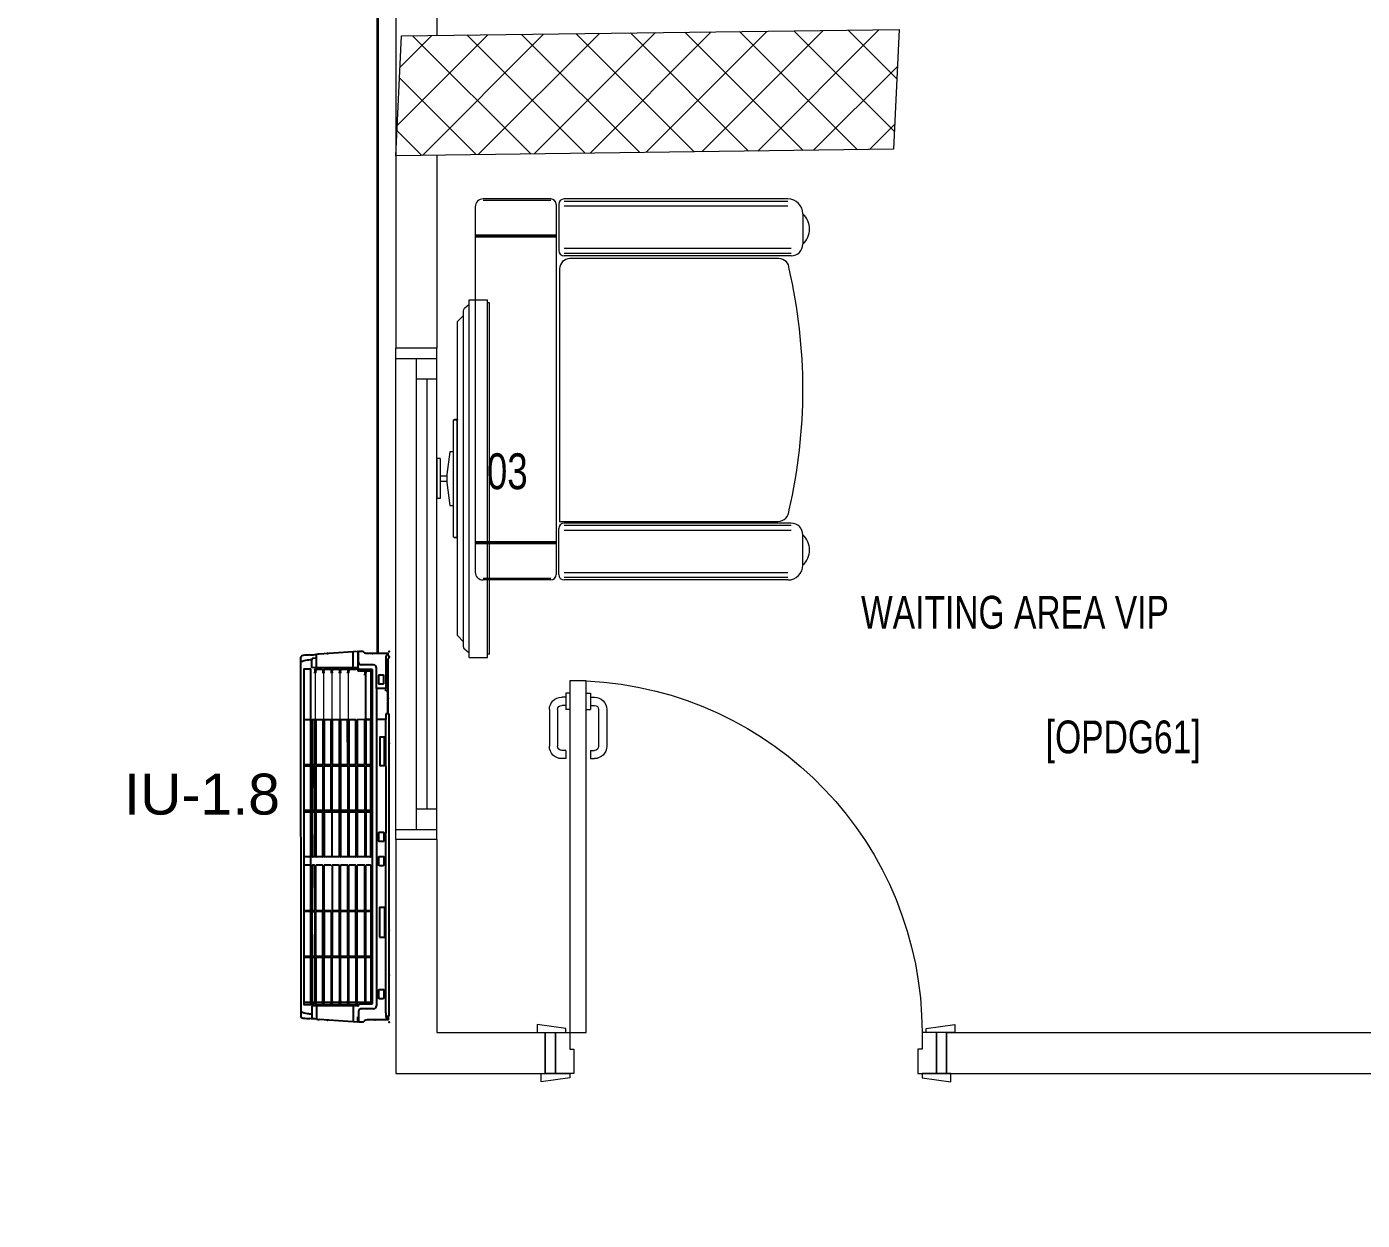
# Model space of a CAD drawing. Header units: millimetres. Extents: x -160614 to 59925, y -157025 to 0.
# Drawn here: x -134996 to -131735, y -104301 to -101387 of the extents above; entities that cross this region are included whole.
import ezdxf

# ---------------------------------------------------------------- set-up
doc = ezdxf.new("R2010")
doc.units = ezdxf.units.MM
doc.header["$LTSCALE"] = 8
doc.layers.get('0').update_dxf_attribs({"color": 9, "lineweight": 5})
for name, color, linetype, lineweight in [('72_EGR_BASE_TEXT', 9, 'Continuous', 5), ('72_EGR_EQP_TAG', 9, 'Continuous', 5), ('Aluminum', 9, 'Continuous', 5), ('C-HYDR-CTCH', 9, 'Continuous', 5), ('Hatch', 9, 'Continuous', 5), ('LOADING', 9, 'Continuous', 5), ('Structure', 9, 'Continuous', 5), ('Walls', 9, 'Continuous', 5), ('Wooden Joinery', 9, 'Continuous', 5)]:
    doc.layers.add(name, color=color, linetype=linetype, lineweight=lineweight)
for name, color, linetype in [('A-Wall-cmu-patt', 9, 'Continuous'), ('DVM_INDOOR', 9, 'Continuous'), ('DVM_UNIT_BP', 9, 'Continuous'), ('DVM_UNIT_DP', 9, 'Continuous'), ('DVM_UNIT_LP', 9, 'Continuous'), ('REF', 42, 'Continuous')]:
    doc.layers.add(name, color=color, linetype=linetype)
doc.layers.get('0').off()
doc.layers.get('0').freeze()
doc.styles.add('ARIAL', font='arial.ttf')
doc.styles.add('X3G_ENTITY_257CFD', font='swisscl.ttf', dxfattribs={"height": 200})
doc.styles.add('X3G_ENTITY_2587F2', font='swisscl.ttf', dxfattribs={"height": 200})
doc.styles.add('X3G_ENTITY_258862', font='swisscl.ttf', dxfattribs={"height": 200})

# ---------------------------------------------------------------- blocks, each defined once
blk = doc.blocks.new('A$C47696aed')
at = {"layer": 'Hatch'}
h = blk.add_hatch(dxfattribs=at)
h.set_pattern_fill('ANSI37', color=256, scale=30)
h.paths.add_polyline_path([(50952.7, 21917.9), (50348.7, 21909.7), (50352.6, 21621.3), (50956.6, 21629.5)])
h.paths.add_polyline_path([(43791.9, 21910.1), (43208.4, 21904.7), (43188.5, 21613.3), (43772, 21618.7)])
h.paths.add_polyline_path([(29414.9, 21902.8), (28815.8, 21898.7), (28810.1, 21605.6), (29409.2, 21609.7)])
h.paths.add_polyline_path([(36600.2, 21904.9), (35999, 21897.4), (35990.7, 21611.8), (36591.9, 21619.3)])
h.paths.add_polyline_path([(22195.7, 21912), (21589.3, 21890.2), (21603.8, 21597.6), (22210.2, 21619.5)])
h.paths.add_polyline_path([(15459.1, 21901.7), (14237.2, 21925.6), (14230.7, 21629.5), (15452.7, 21605.5)])
h.paths.add_polyline_path([(15473.2, 14701.6), (14258.2, 14685.8), (14244.7, 14393.4), (15459.7, 14409.1)])
h.paths.add_polyline_path([(15447.1, 7508.4), (14244, 7492.4), (14238.3, 7199.4), (15441.4, 7215.3)])
h.paths.add_polyline_path([(15465.6, 309.7), (14269, 298.3), (14271.8, 3.8), (15468.5, 15.2)])
h.paths.add_polyline_path([(7830.6, 311.8), (7227.1, 308.1), (7237.7, 22.6), (7841.3, 26.3)])
h.paths.add_polyline_path([(7815.2, 7509.8), (7218.4, 7511.4), (7218.2, 7210.2), (7815.1, 7208.6)])
h.paths.add_polyline_path([(7825.1, 14699.4), (7205.8, 14700.6), (7195.2, 14397.6), (7814.5, 14396.4)])
h.paths.add_polyline_path([(7801.7, 21878.7), (7201.1, 21893.2), (7197.5, 21603.6), (7798.1, 21589.1)])
h.paths.add_polyline_path([(602.6, 21876.9), (0, 21899.6), (1.9, 21611.2), (604.5, 21588.5)])
h.paths.add_polyline_path([(610.4, 7498.6), (8.3, 7491.6), (11.7, 7200), (613.7, 7206.9)])
h.paths.add_polyline_path([(627.9, 303.9), (29.5, 302.9), (34.3, 2.3), (632.7, 3.3)])
h.paths.add_polyline_path([(22214.6, 317.2), (21608.9, 304.3), (21614.6, 3.1), (22220.3, 16)])
h.paths.add_polyline_path([(22208.1, 7509.7), (21613.7, 7492.1), (21615.8, 7195.5), (22210.2, 7213.1)])
h.paths.add_polyline_path([(22199.3, 14717.7), (21600.4, 14710), (21604.4, 14409.9), (22203.4, 14417.6)])
h.paths.add_polyline_path([(29399.7, 14702.4), (28797.7, 14707.1), (28802, 14415), (29403.9, 14410.3)])
h.paths.add_polyline_path([(29403.4, 7519.8), (28799.6, 7502.2), (28813, 7202.1), (29413.1, 7223.2)])
h.paths.add_polyline_path([(29419.5, 303.8), (28815.7, 310.4), (28813.3, 24.7), (29417.2, 18.1)])
h.paths.add_polyline_path([(36618, 314.2), (36020.7, 299.7), (36029.7, 0), (36627, 14.6)])
h.paths.add_polyline_path([(36610.7, 7502.6), (36009.5, 7504.5), (36010.6, 7207.3), (36611.9, 7205.4)])
h.paths.add_polyline_path([(36574.3, 14706.4), (35993.4, 14711.1), (36013.1, 14421.3), (36594, 14416.6)])
h.paths.add_polyline_path([(43777.6, 14705.7), (43180, 14719.4), (43182, 14427.5), (43779.6, 14413.8)])
h.paths.add_polyline_path([(43778.6, 7507.1), (43210.2, 7499.5), (43212, 7205.4), (43780.5, 7213)])
h.paths.add_polyline_path([(43815.7, 310), (43210.4, 307.3), (43211.8, 2.8), (43817, 5.4)])
h.paths.add_polyline_path([(50989.9, 309.5), (50401.9, 325.5), (50388.7, 18.3), (50976.7, 2.3)])
h.paths.add_polyline_path([(50974.1, 7508.9), (50370.9, 7510), (50368.9, 7213.4), (50972.2, 7212.3)])
at = {"layer": 'C-HYDR-CTCH', "color": 4, "flags": 128}
blk.add_lwpolyline([(14258.2, 14685.8), (15473.2, 14701.6), (15459.7, 14409.1), (14244.7, 14393.4), (14258.2, 14685.8)], dxfattribs=at)
blk = doc.blocks.new('A$Cef2cbc4c')
at = {"layer": 'Aluminum'}
for p, q in [((0, 0, 0), (0, 1200, 0)), ((0, 1175, 0), (100, 1175, 0)), ((50, 25, 0), (50, 1175, 0)), ((100, 0, 0), (100, 1200, 0)), ((50, 1125, 0), (100, 1125, 0)), ((75, 1125, 0), (75, 75, 0)), ((50, 75, 0), (100, 75, 0)), ((0, 25, 0), (100, 25, 0))]:
    blk.add_line(p, q, dxfattribs=at)
blk = doc.blocks.new('single seat')
at = {"layer": 'LOADING'}
for p, q in [((-972558.1, -381684), (-972723.2, -381684)), ((-971978.9, -381684), (-972525.2, -381684)), ((-972742.2, -381703.1), (-972742.2, -382595.5)), ((-972558.1, -381687.4), (-972723.2, -381687.4)), ((-972544.8, -381697.3), (-972544.8, -382601.1)), ((-972538.5, -381697.3), (-972538.5, -381809.5)), ((-971978.9, -381689.9), (-972525.2, -381689.9)), ((-971978.9, -381701.7), (-972525.2, -381701.7)), ((-971942.2, -381720.6), (-971942.2, -381794)), ((-972544.8, -381772.1), (-972742.2, -381772.1)), ((-972544.8, -381774.6), (-972742.2, -381774.6)), ((-972544.8, -381777.1), (-972742.2, -381777.1)), ((-971971, -381805.1), (-972525.2, -381805.1)), ((-971971, -381816.9), (-972525.2, -381816.9)), ((-971971, -381822.8), (-972525.2, -381822.8)), ((-972001, -381829.5), (-972511, -381829.5)), ((-972536.4, -381854.9), (-972536.4, -382471.4)), ((-972538.5, -382600.9), (-972538.5, -382488.7)), ((-972536.4, -382471.4), (-972003.7, -382471.4)), ((-971971, -382475.4), (-972525.2, -382475.4)), ((-971971, -382481.3), (-972525.2, -382481.3)), ((-971971, -382493.1), (-972525.2, -382493.1)), ((-972544.8, -382521), (-972742.2, -382521)), ((-972544.8, -382523.6), (-972742.2, -382523.6)), ((-972544.8, -382526.1), (-972742.2, -382526.1)), ((-971942.2, -382577.6), (-971942.2, -382504.2)), ((-971978.9, -382596.4), (-972525.2, -382596.4)), ((-972558.1, -382610.8), (-972723.2, -382610.8)), ((-972558.1, -382614.2), (-972723.2, -382614.2)), ((-971978.9, -382608.3), (-972525.2, -382608.3)), ((-971978.9, -382614.2), (-972525.2, -382614.2))]:
    blk.add_line(p, q, dxfattribs=at)
for centre, radius, start, end in [((-972723.2, -381703.1), 19.1, 90, 180), ((-972558.1, -381697.3), 13.3, 0, 90), ((-972525.2, -381697.3), 13.3, 90, 180), ((-971978.9, -381720.6), 36.6, 0, 90), ((-971976, -381757.3), 49.9, 312.6462, 47.3538), ((-972525.2, -381809.5), 13.3, 180, 270), ((-971971, -381794), 28.8, 270, 0), ((-972511, -381854.9), 25.3, 90, 180), ((-972001, -381854.9), 25.3, 0, 90), ((-973252.2, -382149.1), 1310, 347.0217, 12.9783), ((-972003.7, -382443.3), 28.1, 270, 0), ((-972525.2, -382488.7), 13.3, 90, 180), ((-971971, -382504.2), 28.8, 0, 90), ((-971976, -382540.9), 49.9, 312.6462, 47.3538), ((-972723.2, -382595.1), 19.1, 180, 270), ((-971978.9, -382577.6), 36.6, 270, 0), ((-972558.1, -382600.9), 13.3, 270, 0), ((-972525.2, -382600.9), 13.3, 180, 270)]:
    blk.add_arc(centre, radius, start, end, dxfattribs=at)
blk = doc.blocks.new('A$C72370EFE')
at = {"layer": 'Wooden Joinery'}
for p, q in [((-0.01, -0.03), (-0.01, -0.07)), ((0, -0.03), (-0.01, -0.03)), ((0.04, -0.03), (0.05, -0.03)), ((0.05, -0.03), (0.05, -0.07)), ((-0.01, -0.04), (-0.02, -0.04)), ((-0.01, -0.06), (-0.02, -0.06)), ((0.05, -0.04), (0.06, -0.04)), ((0.05, -0.06), (0.06, -0.06)), ((-0.05, -0.07), (-0.05, -0.16)), ((-0.03, -0.07), (-0.03, -0.16)), ((0, -0.07), (-0.01, -0.07)), ((0.04, -0.07), (0.05, -0.07)), ((0.07, -0.07), (0.07, -0.16)), ((0.09, -0.07), (0.09, -0.16)), ((-0.01, -0.17), (-0.02, -0.17)), ((-0.01, -0.19), (-0.02, -0.19)), ((-0.01, -0.17), (-0.01, -0.19)), ((0.05, -0.17), (0.06, -0.17)), ((0.05, -0.17), (0.05, -0.19)), ((0.05, -0.19), (0.06, -0.19))]:
    blk.add_line(p, q, dxfattribs=at)
for centre, radius, start, end in [((-0.02, -0.07), 0.03, 90, 180), ((-0.02, -0.07), 0.01, 90, 180), ((0.06, -0.07), 0.03, 0, 90), ((0.06, -0.07), 0.01, 0, 90), ((-0.02, -0.16), 0.03, 180, 270), ((-0.02, -0.16), 0.01, 180, 270), ((0.06, -0.16), 0.01, 270, 0), ((0.06, -0.16), 0.03, 270, 0)]:
    blk.add_arc(centre, radius, start, end, dxfattribs=at)
blk = doc.blocks.new('A$C5DAD61B4')
at = {"layer": 'Wooden Joinery'}
for points in [[(80, 959.1), (80, 969.1), (10, 979.1), (10, 959.1)], [(940, 959.1), (940, 969.1), (1010, 979.1), (1010, 959.1)], [(70, 859.1), (70, 849.1), (0, 839.1), (0, 859.1)], [(120, 859.1), (120, 0), (80, 0), (80, 859.1)], [(950, 859.1), (950, 849.1), (1020, 839.1), (1020, 859.1)]]:
    blk.add_lwpolyline(points, close=True, dxfattribs=at)
for points in [[(45, 859.1), (45, 959.1), (20, 959.1), (20, 859.1), (45, 859.1)], [(45, 859.1), (80, 859.1), (80, 899.1), (90, 899.1), (90, 959.1), (45, 959.1), (45, 859.1)], [(975, 859.1), (940, 859.1), (940, 899.1), (930, 899.1), (930, 959.1), (975, 959.1), (975, 859.1)], [(975, 859.1), (975, 959.1), (1000, 959.1), (1000, 859.1), (975, 859.1)]]:
    blk.add_lwpolyline(points, dxfattribs=at)
blk.add_arc((80, 859.1), 860, 272.666, 0, dxfattribs=at)
at = {"layer": 'Wooden Joinery', "xscale": 999.9999999998854, "yscale": 999.9999999998854, "zscale": 999.9999999998854, "rotation": 180}
blk.add_blockref('A$C72370EFE', (120, 0), dxfattribs=at)
blk = doc.blocks.new('DM15862C-P')
at = {"lineweight": 0}
for p, q in [((-0.3835, 0), (-0.3983, -0.0149)), ((0.3835, 0), (-0.3835, 0)), ((0.3835, 0), (0.3983, -0.0149)), ((-0.4367, -0.0287), (-0.4367, -0.0734)), ((0.4365, -0.0287), (-0.4367, -0.0287)), ((-0.4157, -0.0175), (-0.4256, -0.0287)), ((0.41, -0.0149), (-0.4099, -0.0149)), ((0.4157, -0.0175), (0.4254, -0.0287)), ((0.4365, -0.0287), (0.4365, -0.0734)), ((0.4365, -0.0734), (-0.4367, -0.0734)), ((-0.4291, -0.078), (-0.4291, -0.0734)), ((0.429, -0.078), (-0.4291, -0.078)), ((0.429, -0.078), (0.429, -0.0734))]:
    blk.add_line(p, q, dxfattribs=at)
for points in [[(-0.4099, -0.0149), (-0.4121, -0.0149), (-0.4141, -0.0158), (-0.4157, -0.0175)], [(0.4157, -0.0175), (0.4141, -0.0158), (0.4121, -0.0149), (0.41, -0.0149)]]:
    blk.add_open_spline(points, degree=3, dxfattribs=at)
blk = doc.blocks.new('DM15863A-P')
at = {"lineweight": 0}
for p, q in [((-0.1445, 0.05), (-0.1445, 0.0427)), ((-0.1445, 0.05), (-0.1431, 0.05)), ((-0.1431, 0.05), (0.1431, 0.05)), ((-0.1431, 0.0408), (-0.1431, 0.05)), ((-0.1431, 0.0489), (0.1431, 0.0489)), ((-0.1431, 0.0408), (-0.1431, 0.0405)), ((-0.1431, 0.0405), (-0.1422, 0.0405)), ((-0.1422, 0.0405), (0.1431, 0.0405)), ((-0.0658, 0.0382), (-0.0658, 0.0405)), ((-0.0658, 0.0315), (-0.0658, 0.0382)), ((0.0655, 0.0405), (0.0655, 0.0382)), ((0.0655, 0.0382), (0.0655, 0.0315)), ((0.1431, 0.0405), (0.1422, 0.0405)), ((0.1445, 0.05), (0.1431, 0.05)), ((0.1431, 0.0408), (0.1431, 0.05)), ((0.1445, 0.05), (0.1445, 0.0427)), ((-0.0098, 0.0242), (-0.0658, 0.0315)), ((0.0487, 0.0078), (-0.0487, 0.0078)), ((-0.0487, 0.0078), (-0.0487, 0)), ((0.0487, 0), (-0.0487, 0)), ((0.0098, 0.0242), (-0.0098, 0.0242)), ((-0.0067, 0.0078), (-0.0067, 0.0242)), ((0.0064, 0.0078), (0.0064, 0.0242)), ((0.0655, 0.0315), (0.0098, 0.0242)), ((0.0487, 0.0078), (0.0487, 0))]:
    blk.add_line(p, q, dxfattribs=at)
for points in [[(-0.1445, 0.0427), (-0.1445, 0.0419), (-0.1434, 0.0408), (-0.1431, 0.0408)], [(0.1431, 0.0405), (0.1431, 0.0408), (0.1442, 0.0419), (0.1442, 0.0424), (0.1445, 0.0427)]]:
    blk.add_lwpolyline(points, dxfattribs=at)
blk = doc.blocks.new('GF1')
at = {"layer": 'Walls', "color": 9}
for p, q in [((-134094, -100362.6), (-134094, -102171.4, 0)), ((-133994, -100462.6, 0), (-133994, -101407.9, 0)), ((-133993.9, -101700.2, 0), (-133993.9, -102171.4, 0)), ((-133993.9, -102171.4, 0), (-134094, -102171.4, 0)), ((-134094, -103371.4, 0), (-134094, -103942.6, 0)), ((-133993.9, -103371.4, 0), (-134094, -103371.4, 0)), ((-133994, -103371.4, 0), (-133994, -103842.6, 0)), ((-133994, -103842.6, 0), (-133729.4, -103842.6, 0)), ((-133729.4, -103842.6, 0), (-133729.4, -103942.6, 0)), ((-132749.4, -103842.6, 0), (-130839.4, -103842.6)), ((-132749.4, -103842.6, 0), (-132749.4, -103942.6, 0)), ((-134094, -103942.6, 0), (-133729.4, -103942.6, 0)), ((-132749.4, -103942.6, 0), (-129604.4, -103942.6))]:
    blk.add_line(p, q, dxfattribs=at)
at = {"layer": 'Aluminum', "color": 9}
blk.add_blockref('A$Cef2cbc4c', (-134094, -103371.4, 0), dxfattribs=at)
at = {"layer": 'LOADING', "color": 9}
blk.add_blockref('single seat', (838841.8, 279876.8, 0), dxfattribs=at)
at = {"layer": 'LOADING', "color": 9, "xscale": -1000, "yscale": 1000, "zscale": 1000}
for name, p, rotation in [('DM15862C-P', (-133943.9, -102489.8, 0), 90), ('DM15863A-P', (-133993.9, -102489.8, 0), 270)]:
    blk.add_blockref(name, p, dxfattribs=dict(at, rotation=rotation))
at = {"layer": 'Structure', "color": 9}
blk.add_blockref('A$C47696aed', (-148338.7, -116094.9, 0), dxfattribs=at)
at = {"layer": 'Wooden Joinery', "color": 9, "xscale": -1, "rotation": 180}
blk.add_blockref('A$C5DAD61B4', (-133749.4, -102983.5, 0), dxfattribs=at)
at = {"layer": '72_EGR_BASE_TEXT', "color": 9, "char_height": 80, "attachment_point": 2}
for s, insert, style in [('WAITING AREA VIP', (-132582.6, -102776.2, 0), 'X3G_ENTITY_258862'), ('[OPDG61]', (-132318.3, -103080.6), 'X3G_ENTITY_2587F2')]:
    blk.add_mtext(s, dxfattribs=dict(at, insert=insert, style=style))
at = {"layer": '72_EGR_EQP_TAG', "color": 9, "insert": (-133822.2, -102428.2, 0), "char_height": 87.47, "attachment_point": 2, "style": 'X3G_ENTITY_257CFD'}
blk.add_mtext('03', dxfattribs=at)
blk = doc.blocks.new('mmmm')
at = {"layer": 'DVM_INDOOR', "color": 0}
for p, q in [((118.9199, -9.2661), (118.9184, -9.2661)), ((118.9184, -9.2661), (118.9184, -9.938)), ((118.9199, -9.2661), (118.9254, -9.266)), ((118.9258, -9.2739), (118.9256, -9.2679)), ((118.976, -9.253), (118.9859, -9.2529)), ((118.9859, -9.2529), (118.9859, -9.2549)), ((118.9859, -9.2549), (118.9879, -9.2548)), ((118.9859, -9.2775), (118.9859, -9.2549)), ((118.9859, -9.2648), (118.9879, -9.2648)), ((118.9879, -9.2529), (119.0741, -9.259)), ((118.9879, -9.2548), (118.9879, -9.2529)), ((118.9879, -9.2548), (118.9879, -9.2648)), ((118.9979, -9.2891), (118.9979, -9.2551)), ((119.0795, -9.289), (119.0797, -9.2602)), ((119.09, -9.2892), (119.0901, -9.2615)), ((119.115, -10.0634), (119.1149, -9.2675)), ((118.9258, -9.2739), (118.9258, -9.6742)), ((118.9464, -9.9264), (118.9464, -9.2895)), ((118.9527, -9.283), (118.9809, -9.2825)), ((118.9554, -9.2944), (118.9554, -10.0365)), ((118.9564, -9.2934), (118.9844, -9.2931)), ((118.9589, -9.3963), (118.9589, -9.2975)), ((118.9596, -9.2968), (118.9695, -9.2969)), ((118.9698, -9.2975), (118.9701, -9.3962)), ((118.9724, -9.3963), (118.9724, -9.2975)), ((118.9731, -9.2968), (118.9889, -9.2969)), ((118.9879, -9.2891), (119.09, -9.2892)), ((118.9892, -9.2891), (118.9895, -9.3961)), ((118.9893, -9.2923), (118.9925, -9.2923)), ((118.9919, -9.3963), (118.9919, -9.2975)), ((119.0073, -9.2923), (118.9924, -9.2923)), ((118.9926, -9.2968), (119.0073, -9.2969)), ((119.0077, -9.2975), (119.008, -9.3961)), ((119.008, -9.293), (119.0079, -9.2969)), ((119.0083, -9.301), (119.0098, -9.301)), ((119.0102, -9.293), (119.0102, -9.2961)), ((119.0102, -9.3963), (119.0102, -9.2975)), ((119.0255, -9.2923), (119.0107, -9.2923)), ((119.0109, -9.2968), (119.0256, -9.2969)), ((119.026, -9.2975), (119.0263, -9.3962)), ((119.0262, -9.293), (119.0262, -9.2969)), ((119.0265, -9.301), (119.0284, -9.301)), ((119.0287, -9.3963), (119.0287, -9.2975)), ((119.0288, -9.293), (119.0288, -9.2961)), ((119.0293, -9.2969), (119.0439, -9.2969)), ((119.044, -9.2923), (119.0294, -9.2923)), ((119.0445, -9.2975), (119.0446, -9.3962)), ((119.0446, -9.293), (119.0446, -9.2969)), ((119.045, -9.301), (119.0465, -9.301)), ((119.0469, -9.293), (119.0469, -9.2961)), ((119.047, -9.3963), (119.0471, -9.2971)), ((119.0624, -9.2923), (119.0474, -9.2923)), ((119.0476, -9.2968), (119.0621, -9.2968)), ((119.0628, -9.2975), (119.063, -9.3963)), ((119.0631, -9.293), (119.0631, -9.2969)), ((119.0634, -9.301), (119.065, -9.301)), ((119.0653, -9.293), (119.0653, -9.2961)), ((119.0657, -9.2975), (119.0654, -9.3962)), ((119.066, -9.2968), (119.0808, -9.2969)), ((119.0807, -9.2923), (119.0661, -9.2923)), ((119.0813, -9.3962), (119.0814, -9.2973)), ((119.0814, -9.293), (119.0814, -9.2969)), ((119.0817, -9.301), (119.0833, -9.301)), ((119.0836, -9.2975), (119.0834, -9.2993)), ((119.0838, -9.293), (119.0895, -9.293)), ((119.0838, -9.2961), (119.0838, -9.293)), ((119.0838, -9.2971), (119.0838, -9.2961)), ((119.0895, -9.2961), (119.0838, -9.2961)), ((119.0838, -9.3963), (119.0839, -9.297)), ((119.0843, -9.2968), (119.0886, -9.2968)), ((119.0894, -9.2975), (119.0894, -9.2892)), ((119.0894, -9.2975), (119.0895, -9.3962)), ((119.0925, -9.2969), (119.1069, -9.2969)), ((119.1145, -9.2751), (119.1107, -9.2751)), ((118.9589, -9.4983), (118.9589, -9.4003)), ((118.9596, -9.3969), (118.9694, -9.3969)), ((118.9694, -9.3998), (118.9596, -9.3998)), ((118.9701, -9.4005), (118.9701, -9.4982)), ((118.9724, -9.4005), (118.9724, -9.4982)), ((118.9731, -9.3969), (118.9888, -9.3968)), ((118.9888, -9.3997), (118.9731, -9.3998)), ((118.9895, -9.4003), (118.9895, -9.4982)), ((118.9919, -9.4005), (118.9919, -9.4982)), ((118.9926, -9.3969), (119.0073, -9.3968)), ((119.0073, -9.3997), (118.9926, -9.3998)), ((119.008, -9.4003), (119.008, -9.4982)), ((119.0102, -9.4005), (119.0103, -9.4982)), ((119.0109, -9.3969), (119.0256, -9.3968)), ((119.0256, -9.3997), (119.0109, -9.3998)), ((119.0263, -9.4003), (119.0263, -9.4982)), ((119.0287, -9.4005), (119.0287, -9.4982)), ((119.0294, -9.3969), (119.0439, -9.3968)), ((119.0439, -9.3997), (119.0294, -9.3998)), ((119.0446, -9.4983), (119.0446, -9.4003)), ((119.047, -9.4982), (119.047, -9.4005)), ((119.0477, -9.3969), (119.0623, -9.3969)), ((119.0623, -9.3998), (119.0477, -9.3998)), ((119.063, -9.4984), (119.063, -9.4004)), ((119.0654, -9.4005), (119.0654, -9.4982)), ((119.0661, -9.3969), (119.0807, -9.3968)), ((119.0807, -9.3997), (119.0661, -9.3998)), ((119.0814, -9.4003), (119.0813, -9.4983)), ((119.0837, -9.4982), (119.0838, -9.4005)), ((119.0845, -9.3969), (119.0888, -9.3969)), ((119.0888, -9.3998), (119.0845, -9.3998)), ((119.0895, -9.4004), (119.0894, -9.4983)), ((119.093, -9.3969), (119.1074, -9.3968)), ((119.1074, -9.3997), (119.093, -9.3998)), ((118.9589, -9.6014), (118.9589, -9.5025)), ((118.9596, -9.4989), (118.9694, -9.4989)), ((118.9694, -9.5018), (118.9596, -9.5018)), ((118.9701, -9.5025), (118.9701, -9.6015)), ((118.9724, -9.5025), (118.9724, -9.6014)), ((118.9731, -9.4989), (118.9888, -9.4988)), ((118.9888, -9.5017), (118.9731, -9.5018)), ((118.9895, -9.5023), (118.9896, -9.6014)), ((118.9919, -9.5025), (118.9919, -9.6014)), ((118.9926, -9.4989), (119.0073, -9.4988)), ((119.0073, -9.5017), (118.9926, -9.5018)), ((119.008, -9.5023), (119.008, -9.6014)), ((119.0102, -9.5025), (119.0103, -9.6014)), ((119.0109, -9.4989), (119.0256, -9.4988)), ((119.0256, -9.5017), (119.0109, -9.5018)), ((119.0263, -9.5023), (119.0262, -9.6014)), ((119.0287, -9.5025), (119.0288, -9.6014)), ((119.0294, -9.4989), (119.0439, -9.4988)), ((119.0439, -9.5017), (119.0294, -9.5018)), ((119.0447, -9.6014), (119.0446, -9.5023)), ((119.0477, -9.4989), (119.0623, -9.4989)), ((119.0622, -9.5017), (119.0478, -9.5018)), ((119.0629, -9.5023), (119.0629, -9.6013)), ((119.0654, -9.6014), (119.0654, -9.5025)), ((119.0661, -9.4989), (119.0806, -9.4989)), ((119.0806, -9.5017), (119.0661, -9.5018)), ((119.0813, -9.5023), (119.0813, -9.6015)), ((119.0837, -9.5024), (119.0838, -9.6015)), ((119.0844, -9.4988), (119.0887, -9.4988)), ((119.0887, -9.5017), (119.0844, -9.5017)), ((119.0894, -9.5023), (119.0894, -9.6013)), ((119.093, -9.4989), (119.1074, -9.4988)), ((119.1077, -9.5019), (119.093, -9.5018)), ((118.9589, -9.6214), (118.9589, -9.7204)), ((118.9596, -9.602), (118.9694, -9.602)), ((118.9596, -9.6208), (118.9694, -9.6208)), ((118.9701, -9.7204), (118.9701, -9.6214)), ((118.9701, -9.7204), (118.9701, -9.6214)), ((118.9724, -9.7204), (118.9724, -9.6215)), ((118.9731, -9.6021), (118.9888, -9.602)), ((118.9731, -9.6208), (118.9888, -9.6208)), ((118.9895, -9.7206), (118.9896, -9.6215)), ((118.9919, -9.7204), (118.9919, -9.6215)), ((118.9926, -9.6021), (119.0073, -9.602)), ((118.9926, -9.6208), (119.0073, -9.6209)), ((119.008, -9.7205), (119.008, -9.6214)), ((119.0102, -9.7204), (119.0103, -9.6215)), ((119.011, -9.602), (119.0255, -9.602)), ((119.011, -9.6208), (119.0255, -9.6209)), ((119.0263, -9.7205), (119.0262, -9.6215)), ((119.0288, -9.6214), (119.0287, -9.7204)), ((119.0295, -9.6021), (119.044, -9.602)), ((119.0295, -9.6208), (119.044, -9.6208)), ((119.0447, -9.6214), (119.0446, -9.7205)), ((119.0478, -9.6021), (119.0623, -9.6021)), ((119.0478, -9.6207), (119.0623, -9.6208)), ((119.0629, -9.7205), (119.0629, -9.6215)), ((119.0654, -9.6214), (119.0654, -9.7203)), ((119.0661, -9.6021), (119.0807, -9.602)), ((119.0661, -9.6208), (119.0807, -9.6208)), ((119.0813, -9.7205), (119.0813, -9.6214)), ((119.0837, -9.7204), (119.0838, -9.6214)), ((119.0845, -9.6021), (119.0887, -9.6021)), ((119.0845, -9.6208), (119.0887, -9.6208)), ((119.0894, -9.7205), (119.0894, -9.6215)), ((119.0929, -9.6023), (119.1074, -9.6022)), ((119.0929, -9.6206), (119.1074, -9.6206)), ((118.9258, -9.8224), (118.9258, -9.6742)), ((118.9589, -9.7246), (118.9589, -9.8225)), ((118.9694, -9.7211), (118.9596, -9.7211)), ((118.9596, -9.7239), (118.9694, -9.7239)), ((118.9701, -9.8224), (118.9701, -9.7246)), ((118.9701, -9.8224), (118.9701, -9.7246)), ((118.9724, -9.8224), (118.9724, -9.7246)), ((118.9888, -9.7211), (118.9731, -9.7211)), ((118.9731, -9.7239), (118.9888, -9.724)), ((118.9895, -9.8226), (118.9895, -9.7247)), ((118.9919, -9.8224), (118.9919, -9.7246)), ((119.0073, -9.7211), (118.9926, -9.7211)), ((118.9926, -9.7239), (119.0073, -9.724)), ((119.008, -9.8225), (119.008, -9.7246)), ((119.0102, -9.8224), (119.0103, -9.7246)), ((119.0256, -9.7211), (119.0109, -9.7211)), ((119.0109, -9.7239), (119.0256, -9.724)), ((119.0263, -9.8225), (119.0263, -9.7246)), ((119.0287, -9.7246), (119.0287, -9.8224)), ((119.0439, -9.7211), (119.0294, -9.7211)), ((119.0294, -9.7239), (119.0439, -9.724)), ((119.0446, -9.7245), (119.0446, -9.8225)), ((119.047, -9.7246), (119.047, -9.8224)), ((119.0477, -9.7239), (119.0623, -9.7239)), ((119.0622, -9.7211), (119.0478, -9.7211)), ((119.063, -9.7245), (119.063, -9.8224)), ((119.0654, -9.8224), (119.0654, -9.7246)), ((119.0806, -9.7211), (119.0661, -9.721)), ((119.0661, -9.7239), (119.0806, -9.724)), ((119.0814, -9.8225), (119.0813, -9.7245)), ((119.0837, -9.7246), (119.0838, -9.8224)), ((119.0887, -9.7211), (119.0844, -9.7211)), ((119.0844, -9.724), (119.0887, -9.724)), ((119.0895, -9.8224), (119.0894, -9.7246)), ((119.1077, -9.721), (119.093, -9.7211)), ((119.093, -9.7239), (119.1074, -9.724)), ((118.9184, -9.7858), (118.9184, -9.9307)), ((118.9258, -9.8224), (118.9258, -9.9264)), ((118.9589, -9.8266), (118.9589, -9.9253)), ((118.9694, -9.8231), (118.9596, -9.8231)), ((118.9596, -9.8259), (118.9694, -9.8259)), ((118.9698, -9.9253), (118.9701, -9.8266)), ((118.9698, -9.9253), (118.9701, -9.8266)), ((118.9724, -9.8266), (118.9724, -9.9253)), ((118.9888, -9.8231), (118.9731, -9.8231)), ((118.9731, -9.8259), (118.9888, -9.826)), ((118.9893, -9.9251), (118.9895, -9.8267)), ((118.9919, -9.8266), (118.992, -9.9251)), ((119.0073, -9.8231), (118.9926, -9.8231)), ((118.9926, -9.8259), (119.0073, -9.826)), ((119.0078, -9.9252), (119.008, -9.8267)), ((119.0102, -9.8266), (119.0104, -9.9251)), ((119.0256, -9.8231), (119.0109, -9.8231)), ((119.0109, -9.8259), (119.0256, -9.826)), ((119.026, -9.9251), (119.0263, -9.8266)), ((119.0287, -9.8266), (119.0288, -9.9251)), ((119.0439, -9.8232), (119.0294, -9.8231)), ((119.0294, -9.8259), (119.0439, -9.826)), ((119.0445, -9.9251), (119.0446, -9.8266)), ((119.047, -9.8266), (119.0472, -9.9251)), ((119.0623, -9.823), (119.0477, -9.8231)), ((119.0477, -9.8259), (119.0623, -9.8259)), ((119.0628, -9.9252), (119.063, -9.8266)), ((119.0657, -9.9253), (119.0654, -9.8266)), ((119.0807, -9.8232), (119.0661, -9.8231)), ((119.0661, -9.8259), (119.0807, -9.8261)), ((119.0812, -9.9251), (119.0813, -9.8266)), ((119.0839, -9.9251), (119.0838, -9.8265)), ((119.0888, -9.8231), (119.0845, -9.8231)), ((119.0845, -9.8259), (119.0888, -9.826)), ((119.0894, -9.9252), (119.0895, -9.8266)), ((119.1074, -9.8232), (119.093, -9.8231)), ((119.093, -9.8259), (119.1074, -9.826)), ((118.9589, -10.0333), (118.9589, -9.9253)), ((118.9184, -9.938), (118.9209, -9.9396)), ((118.9199, -9.9389), (118.9199, -10.0614)), ((118.9209, -9.9394), (118.9256, -9.9393)), ((118.9209, -9.9394), (118.9209, -9.9899)), ((118.9256, -9.9393), (118.9256, -9.9264)), ((118.9256, -9.9264), (118.9464, -9.9264)), ((118.9464, -9.9955), (118.9464, -9.9264)), ((118.9589, -9.9267), (118.9702, -9.9267)), ((118.9596, -9.926), (118.9695, -9.9259)), ((118.9702, -9.9267), (118.9702, -10.0334)), ((118.9731, -9.9262), (118.9886, -9.9258)), ((118.9927, -9.9258), (119.0075, -9.9258)), ((119.0111, -9.9258), (119.0253, -9.9258)), ((119.0296, -9.9258), (119.0437, -9.9258)), ((119.0478, -9.9258), (119.0621, -9.9258)), ((119.0664, -9.9258), (119.0805, -9.926)), ((119.0846, -9.9258), (119.0887, -9.9258)), ((119.0925, -9.9259), (119.1069, -9.9259)), ((118.9209, -9.9899), (118.9256, -9.99)), ((118.9256, -9.99), (118.9256, -9.9954)), ((118.9256, -9.9954), (118.9464, -9.9955)), ((118.9258, -10.0638), (118.9258, -9.9954)), ((118.9464, -9.9955), (118.9464, -10.0413)), ((118.9564, -10.0375), (118.9844, -10.0377)), ((118.9596, -10.034), (118.9695, -10.0341)), ((118.9695, -10.0341), (118.9731, -10.0341)), ((118.9702, -10.0341), (118.9701, -10.0295)), ((118.9705, -10.0254), (118.9722, -10.0254)), ((118.9724, -10.0341), (118.9724, -10.0303)), ((118.9731, -10.0341), (118.9844, -10.0342)), ((118.9879, -10.0418), (119.09, -10.0416)), ((118.9879, -10.0533), (118.9879, -10.0418)), ((118.9893, -10.0384), (118.9925, -10.0384)), ((119.0073, -10.0384), (118.9924, -10.0384)), ((118.9979, -10.0418), (118.9979, -10.0758)), ((119.0073, -10.0385), (119.0109, -10.0385)), ((119.008, -10.0377), (119.0079, -10.0339)), ((119.0083, -10.0297), (119.0098, -10.0297)), ((119.0102, -10.0377), (119.0102, -10.0347)), ((119.0255, -10.0384), (119.0107, -10.0384)), ((119.0262, -10.0377), (119.0262, -10.0339)), ((119.0265, -10.0297), (119.0284, -10.0297)), ((119.0288, -10.0377), (119.0288, -10.0347)), ((119.044, -10.0384), (119.0294, -10.0384)), ((119.0446, -10.0377), (119.0446, -10.0339)), ((119.045, -10.0297), (119.0465, -10.0297)), ((119.0469, -10.0377), (119.0469, -10.0347)), ((119.0624, -10.0384), (119.0474, -10.0384)), ((119.0631, -10.0377), (119.0631, -10.0339)), ((119.0634, -10.0297), (119.065, -10.0297)), ((119.0653, -10.0377), (119.0653, -10.0347)), ((119.0807, -10.0384), (119.0661, -10.0384)), ((119.0795, -10.0418), (119.0795, -10.0667)), ((119.0814, -10.0377), (119.0814, -10.0339)), ((119.0817, -10.0297), (119.0833, -10.0297)), ((119.0836, -10.0377), (119.0836, -10.0347)), ((119.09, -10.0416), (119.09, -10.0596)), ((118.9184, -10.0667), (118.9184, -10.0642)), ((118.9209, -10.0704), (118.9192, -10.0688)), ((118.9212, -10.0704), (118.9212, -10.0729)), ((118.9527, -10.0478), (118.9809, -10.0483)), ((118.9859, -10.0533), (118.9859, -10.0765)), ((118.9879, -10.076), (118.9879, -10.0533)), ((118.9879, -10.0779), (119.0741, -10.0719)), ((119.0795, -10.0626), (119.0896, -10.062)), ((119.0795, -10.0667), (119.0797, -10.0707)), ((119.0896, -10.062), (119.09, -10.0596)), ((119.09, -10.0596), (119.0972, -10.0587)), ((119.1107, -10.0558), (119.1145, -10.0557)), ((118.976, -10.0778), (118.9859, -10.0779)), ((118.9859, -10.076), (118.9879, -10.076)), ((118.9859, -10.0779), (118.9859, -10.076)), ((118.9879, -10.076), (118.9879, -10.0779))]:
    blk.add_line(p, q, dxfattribs=at)
at = {"layer": 'DVM_INDOOR', "color": 0, "lineweight": 0}
for p, q in [((119.0091, -10.0297), (119.0091, -9.9253)), ((119.0275, -10.0297), (119.0275, -9.9253)), ((119.0458, -10.0297), (119.0458, -9.9253)), ((119.0642, -10.0297), (119.0642, -9.9253)), ((119.0825, -10.0297), (119.0825, -9.9253))]:
    blk.add_line(p, q, dxfattribs=at)
at = {"layer": 'DVM_INDOOR', "color": 0}
for points in [[(118.9199, -9.2661), (118.9199, -9.2579), (118.9672, -9.2579, 0.126177), (118.972, -9.2567, 0.12288), (118.9756, -9.2534, -0.148162), (118.976, -9.253, 0.963175)], [(119.0922, -9.2933), (119.0922, -10.0375, 0.416565), (119.0933, -10.0386), (119.107, -10.0386, 0.414175), (119.1081, -10.0375), (119.1081, -9.2933, 0.414221), (119.107, -9.2923), (119.0933, -9.2923, 0.410074), (119.0922, -9.2933, 0.410074)], [(118.9301, -9.3246), (118.9301, -9.3064, -0.402614), (118.9312, -9.3052), (118.9397, -9.3052, -0.444927), (118.9409, -9.3064), (118.9409, -9.3246, -0.414234), (118.9397, -9.3257), (118.9312, -9.3257, -0.442551), (118.9301, -9.3246)], [(118.9301, -9.6205), (118.9301, -9.6023, -0.402614), (118.9312, -9.6012), (118.9397, -9.6012, -0.444927), (118.9409, -9.6023), (118.9409, -9.6205, -0.414234), (118.9397, -9.6217), (118.9312, -9.6217, -0.442551), (118.9301, -9.6205)], [(118.9299, -9.6744), (118.9299, -9.6565, -0.414214), (118.9314, -9.6549), (118.9393, -9.6549, -0.414209), (118.9409, -9.6565), (118.9409, -9.6744, -0.414214), (118.9393, -9.6759), (118.9314, -9.6759, -0.414219), (118.9299, -9.6744, 0.000008)], [(118.9303, -10.0245), (118.9303, -10.0063, -0.402614), (118.9314, -10.0052), (118.9399, -10.0052, -0.444927), (118.9411, -10.0063), (118.9411, -10.0245, -0.414234), (118.9399, -10.0257), (118.9314, -10.0257, -0.442551), (118.9303, -10.0245)], [(118.9199, -10.0694), (118.9199, -10.0729), (118.9672, -10.0729, -0.126177), (118.972, -10.0741, -0.12288), (118.9756, -10.0775, 0.141469), (118.976, -10.0778)]]:
    blk.add_lwpolyline(points, format="xyb", dxfattribs=at)
for points in [[(118.9394, -9.4424), (118.9279, -9.4424), (118.9279, -9.5084), (118.9394, -9.5084), (118.9394, -9.4424)], [(118.9294, -9.8234), (118.9384, -9.8234), (118.9384, -9.8875), (118.9288, -9.8875), (118.9288, -9.8234), (118.9294, -9.8234)]]:
    blk.add_lwpolyline(points, dxfattribs=at)
for centre, radius, start, end in [((118.9205, -9.2649), 0.00455, 45.592, 97.4615), ((118.9171, -9.2669), 0.00836, 6.8563, 39.8032), ((118.9129, -9.2679), 0.0127, 359.9693, 8.9907), ((119.0737, -9.2806), 0.0216, 73.7089, 88.9315), ((119.168, -8.14), 1.1233, 265.4925, 266.2639), ((119.0697, -9.4707), 0.2004, 82.0967, 84.2913), ((119.082, -9.5193), 0.2587, 83.9088, 87.1481), ((119.1094, -9.2677), 0.00561, 2.2363, 89.2683), ((118.9529, -9.2895), 0.0065, 91, 180), ((118.9564, -9.2944), 0.001, 90.4983, 180.0001), ((118.9596, -9.2975), 0.00069, 89.1505, 180.3497), ((118.9691, -9.2976), 0.00071, 0.7783, 60.0916), ((118.9731, -9.2975), 0.00069, 89.1505, 180.3497), ((118.9809, -9.2775), 0.005, 270.9997, 0.0003), ((118.9843, -9.2916), 0.00153, 270.9361, 8.4075), ((118.9879, -9.2911), 0.00202, 90.261, 186.5127), ((118.9885, -9.2975), 0.00071, 0.7783, 60.0916), ((118.9926, -9.2975), 0.00069, 89.1505, 180.3497), ((119.0073, -9.293), 0.00069, 359.1823, 89.6277), ((119.007, -9.2975), 0.00071, 0.7783, 60.0916), ((119.0427, -9.2948), 0.0348, 183.3813, 187.2101), ((119.005, -9.3001), 0.0033, 358.4879, 15.9436), ((119.0335, -9.3), 0.0253, 180.2932, 182.236), ((119.0203, -9.3008), 0.0105, 171.697, 181.0717), ((118.9994, -9.2969), 0.0108, 347.004, 4.1898), ((119.0109, -9.293), 0.000701, 103.0528, 180.0438), ((119.0109, -9.2975), 0.00069, 89.1505, 180.3497), ((119.0255, -9.293), 0.00069, 359.1823, 89.6277), ((119.0253, -9.2975), 0.00071, 0.7783, 60.0916), ((119.0252, -9.2975), 0.00071, 0.7783, 60.0916), ((119.061, -9.2948), 0.0348, 183.3813, 187.2101), ((119.0232, -9.3001), 0.0033, 358.4879, 15.9436), ((119.0518, -9.3), 0.0253, 180.2932, 182.236), ((119.0389, -9.3008), 0.0105, 171.697, 181.0717), ((119.018, -9.2969), 0.0108, 347.004, 4.1898), ((119.0295, -9.293), 0.000701, 103.0528, 180.0438), ((119.0295, -9.2975), 0.00069, 89.1505, 180.3497), ((119.0439, -9.2975), 0.000596, 357.8507, 94.9045), ((119.0439, -9.293), 0.00069, 359.1823, 89.6277), ((119.0794, -9.2948), 0.0348, 183.3813, 187.2101), ((119.0417, -9.3001), 0.0033, 358.4879, 15.9436), ((119.0702, -9.3), 0.0253, 180.2932, 182.236), ((119.057, -9.3008), 0.0105, 171.697, 181.0717), ((119.0361, -9.2969), 0.0108, 347.004, 4.1898), ((119.0476, -9.293), 0.000701, 103.0528, 180.0438), ((119.0476, -9.2975), 0.00069, 89.1505, 180.3497), ((119.0621, -9.2975), 0.000694, 359.4649, 88.8459), ((119.0624, -9.2975), 0.000596, 357.8507, 94.9045), ((119.0624, -9.293), 0.00069, 359.1823, 89.6277), ((119.0978, -9.2948), 0.0348, 183.3813, 187.2101), ((119.0601, -9.3001), 0.0033, 358.4879, 15.9436), ((119.0887, -9.3), 0.0253, 180.2932, 182.236), ((119.0754, -9.3008), 0.0105, 171.697, 181.0717), ((119.0546, -9.2969), 0.0108, 347.004, 4.1898), ((119.066, -9.293), 0.000701, 103.0528, 180.0438), ((119.066, -9.2975), 0.00069, 89.1505, 180.3497), ((119.0663, -9.2975), 0.000621, 79.5705, 188.1736), ((119.0807, -9.293), 0.00069, 359.1823, 89.6277), ((119.0808, -9.2975), 0.000596, 357.8507, 94.9045), ((119.1161, -9.2948), 0.0348, 183.3813, 187.2101), ((119.0784, -9.3001), 0.0033, 358.4879, 15.9436), ((119.107, -9.3), 0.0253, 180.2932, 182.236), ((119.0937, -9.3008), 0.0105, 171.697, 181.0717), ((119.0843, -9.2975), 0.00069, 89.1505, 180.3497), ((119.0887, -9.2975), 0.000669, 356.355, 100.698), ((119.0926, -9.2973), 0.000346, 93.4268, 172.5174), ((119.0894, -9.3405), 0.0688, 71.9785, 83.5049), ((119.107, -9.2978), 0.000875, 349.6348, 100.4326), ((118.9596, -9.3962), 0.0007, 185.5752, 270.0175), ((118.9596, -9.4005), 0.0007, 89.9616, 179.9565), ((118.9694, -9.3962), 0.000701, 270.4471, 350.0993), ((118.9694, -9.4005), 0.0007, 5.6771, 86.5518), ((118.9731, -9.3962), 0.0007, 185.5752, 270.0175), ((118.9731, -9.4005), 0.0007, 89.9616, 179.9565), ((118.9888, -9.3961), 0.000701, 270.4471, 350.0993), ((118.9888, -9.4004), 0.0007, 5.6771, 86.5518), ((118.9926, -9.3962), 0.0007, 185.5752, 270.0175), ((118.9926, -9.4005), 0.0007, 89.9616, 179.9565), ((119.0073, -9.3961), 0.000701, 270.4471, 350.0993), ((119.0073, -9.4004), 0.0007, 5.6771, 86.5518), ((119.0109, -9.3962), 0.0007, 185.5752, 270.0175), ((119.0109, -9.4005), 0.0007, 89.9616, 179.9565), ((119.0256, -9.3961), 0.000701, 270.4471, 350.0993), ((119.0256, -9.4004), 0.0007, 5.6771, 86.5518), ((119.0294, -9.3962), 0.0007, 185.5752, 270.0175), ((119.0294, -9.4005), 0.0007, 89.9616, 179.9565), ((119.0439, -9.3961), 0.000701, 270.4471, 350.0993), ((119.0439, -9.4004), 0.0007, 5.6771, 86.5518), ((119.0477, -9.3962), 0.0007, 185.5752, 270.0175), ((119.0477, -9.4005), 0.0007, 89.9616, 179.9565), ((119.0623, -9.3962), 0.000702, 270.4596, 355.78), ((119.0623, -9.4005), 0.0007, 5.6771, 86.5518), ((119.0661, -9.3962), 0.0007, 185.5752, 270.0175), ((119.0661, -9.4005), 0.0007, 89.9616, 179.9565), ((119.0807, -9.3961), 0.000701, 270.4471, 350.0993), ((119.0807, -9.4004), 0.0007, 5.6771, 86.5518), ((119.0845, -9.3962), 0.0007, 185.5752, 270.0175), ((119.0845, -9.4005), 0.0007, 89.9616, 179.9565), ((119.0888, -9.3962), 0.000701, 270.4471, 350.0993), ((119.0888, -9.4005), 0.0007, 5.6771, 86.5518), ((119.093, -9.3961), 0.000782, 194.2991, 276.1126), ((119.0929, -9.4005), 0.0007, 78.96, 187.6274), ((119.1074, -9.3961), 0.000701, 270.4471, 350.0993), ((119.1074, -9.4004), 0.0007, 5.6771, 86.5518), ((118.9596, -9.4982), 0.0007, 185.5752, 270.0175), ((118.9596, -9.5025), 0.0007, 89.9616, 179.9565), ((118.9694, -9.4982), 0.000701, 270.4471, 350.0993), ((118.9694, -9.5025), 0.0007, 5.6771, 86.5518), ((118.9731, -9.4982), 0.0007, 185.5752, 270.0175), ((118.9731, -9.5025), 0.0007, 89.9616, 179.9565), ((118.9888, -9.4981), 0.000701, 270.4471, 350.0993), ((118.9888, -9.5024), 0.0007, 5.6771, 86.5518), ((118.9925, -9.4983), 0.000619, 174.0491, 272.9554), ((118.9926, -9.5025), 0.0007, 89.9616, 179.9565), ((119.0073, -9.4981), 0.000701, 270.4471, 350.0993), ((119.0073, -9.5024), 0.0007, 5.6771, 86.5518), ((119.0109, -9.5025), 0.0007, 89.9616, 179.9565), ((119.0109, -9.4983), 0.000619, 174.0491, 272.9554), ((119.0256, -9.4981), 0.000701, 270.4471, 350.0993), ((119.0256, -9.5024), 0.0007, 5.6771, 86.5518), ((119.0293, -9.4983), 0.000619, 174.0491, 272.9554), ((119.0294, -9.5025), 0.0007, 89.9616, 179.9565), ((119.0439, -9.4981), 0.000701, 270.4471, 350.0993), ((119.0439, -9.5024), 0.0007, 5.6771, 86.5518), ((119.0476, -9.4983), 0.000619, 174.0491, 272.9554), ((119.0478, -9.5025), 0.0007, 89.9616, 179.9565), ((119.0622, -9.5024), 0.0007, 5.6771, 86.5518), ((119.0623, -9.4982), 0.000701, 270.4471, 350.0993), ((119.0661, -9.4983), 0.000619, 174.0491, 272.9554), ((119.0661, -9.5025), 0.0007, 89.9616, 179.9565), ((119.0806, -9.4982), 0.000701, 270.4471, 350.0993), ((119.0806, -9.5024), 0.0007, 5.6771, 86.5518), ((119.0844, -9.4981), 0.0007, 185.5752, 270.0175), ((119.0844, -9.5024), 0.0007, 89.9616, 179.9565), ((119.0887, -9.4981), 0.000701, 270.4471, 350.0993), ((119.0887, -9.5024), 0.0007, 5.6771, 86.5518), ((119.093, -9.4981), 0.000782, 194.2991, 276.1126), ((119.0929, -9.5025), 0.0007, 78.96, 187.6274), ((118.9596, -9.6013), 0.0007, 185.5752, 270.0175), ((118.9596, -9.6215), 0.0007, 89.9825, 174.4248), ((118.9694, -9.6013), 0.000701, 270.4471, 350.0993), ((118.9694, -9.6215), 0.000701, 9.9007, 89.5529), ((118.9694, -9.6215), 0.000701, 9.9007, 89.5529), ((118.9731, -9.6014), 0.0007, 185.5752, 270.0175), ((118.9731, -9.6215), 0.0007, 89.9825, 174.4248), ((118.9888, -9.6013), 0.000701, 270.4471, 350.0993), ((118.9888, -9.6215), 0.000701, 9.9007, 89.5529), ((118.9926, -9.6014), 0.0007, 185.5752, 270.0175), ((118.9926, -9.6215), 0.0007, 89.9825, 174.4248), ((119.0073, -9.6013), 0.000701, 270.4471, 350.0993), ((119.0073, -9.6216), 0.000701, 9.9007, 89.5529), ((119.011, -9.6013), 0.0007, 185.5752, 270.0175), ((119.011, -9.6215), 0.0007, 89.9825, 174.4248), ((119.0255, -9.6013), 0.000701, 270.4471, 350.0993), ((119.0255, -9.6216), 0.000701, 9.9007, 89.5529), ((119.0295, -9.6014), 0.0007, 185.5752, 270.0175), ((119.0295, -9.6215), 0.0007, 89.9825, 174.4248), ((119.044, -9.6013), 0.000701, 270.4471, 350.0993), ((119.044, -9.6215), 0.000701, 9.9007, 89.5529), ((119.0478, -9.6014), 0.0007, 185.5752, 270.0175), ((119.0478, -9.6214), 0.0007, 89.9825, 174.4248), ((119.0623, -9.6014), 0.000701, 270.4471, 350.0993), ((119.0623, -9.6215), 0.000701, 9.9007, 89.5529), ((119.0661, -9.6014), 0.0007, 185.5752, 270.0175), ((119.0661, -9.6215), 0.0007, 89.9825, 174.4248), ((119.0807, -9.6014), 0.000657, 269.0568, 351.3167), ((119.0807, -9.6215), 0.000657, 8.6833, 90.9432), ((119.0845, -9.6014), 0.0007, 185.5752, 270.0175), ((119.0845, -9.6215), 0.0007, 89.9825, 174.4248), ((119.0885, -9.6012), 0.000912, 284.0068, 353.5205), ((119.0885, -9.6216), 0.000912, 6.4795, 75.9932), ((119.0929, -9.6016), 0.0007, 185.5752, 270.0175), ((119.0929, -9.6213), 0.0007, 89.9825, 174.4248), ((118.9596, -9.7204), 0.0007, 180.0435, 270.0384), ((118.9596, -9.7246), 0.0007, 89.9825, 174.4248), ((118.9694, -9.7246), 0.000701, 9.9007, 89.5529), ((118.9694, -9.7246), 0.000701, 9.9007, 89.5529), ((118.9694, -9.7204), 0.0007, 273.4482, 354.3229), ((118.9694, -9.7204), 0.0007, 273.4482, 354.3229), ((118.9731, -9.7204), 0.0007, 180.0435, 270.0384), ((118.9731, -9.7246), 0.0007, 89.9825, 174.4248), ((118.9888, -9.7247), 0.000701, 9.9007, 89.5529), ((118.9888, -9.7204), 0.0007, 273.4482, 354.3229), ((118.9926, -9.7204), 0.0007, 180.0435, 270.0384), ((118.9925, -9.7246), 0.000619, 87.0446, 185.9509), ((119.0073, -9.7204), 0.0007, 273.4482, 354.3229), ((119.0073, -9.7247), 0.000701, 9.9007, 89.5529), ((119.0109, -9.7204), 0.0007, 180.0435, 270.0384), ((119.0109, -9.7246), 0.000619, 87.0446, 185.9509), ((119.0256, -9.7247), 0.000701, 9.9007, 89.5529), ((119.0256, -9.7204), 0.0007, 273.4482, 354.3229), ((119.0294, -9.7204), 0.0007, 180.0435, 270.0384), ((119.0293, -9.7246), 0.000619, 87.0446, 185.9509), ((119.0439, -9.7204), 0.0007, 273.4482, 354.3229), ((119.0439, -9.7247), 0.000701, 9.9007, 89.5529), ((119.0476, -9.7246), 0.000619, 87.0446, 185.9509), ((119.0478, -9.7204), 0.0007, 180.0435, 270.0384), ((119.0622, -9.7204), 0.0007, 273.4482, 354.3229), ((119.0623, -9.7246), 0.000701, 9.9007, 89.5529), ((119.0661, -9.7203), 0.0007, 180.0435, 270.0384), ((119.0661, -9.7245), 0.000619, 87.0446, 185.9509), ((119.0806, -9.7247), 0.000701, 9.9007, 89.5529), ((119.0806, -9.7204), 0.0007, 273.4482, 354.3229), ((119.0844, -9.7204), 0.0007, 180.0435, 270.0384), ((119.0844, -9.7247), 0.0007, 89.9825, 174.4248), ((119.0887, -9.7204), 0.0007, 273.4482, 354.3229), ((119.0887, -9.7247), 0.000701, 9.9007, 89.5529), ((119.0929, -9.7204), 0.0007, 172.3726, 281.04), ((119.093, -9.7247), 0.000782, 83.8874, 165.7009), ((118.9596, -9.8224), 0.0007, 180.0435, 270.0384), ((118.9596, -9.8266), 0.0007, 89.9825, 174.4248), ((118.9694, -9.8266), 0.000701, 9.9007, 89.5529), ((118.9694, -9.8266), 0.000701, 9.9007, 89.5529), ((118.9694, -9.8224), 0.0007, 273.4482, 354.3229), ((118.9694, -9.8224), 0.0007, 273.4482, 354.3229), ((118.9731, -9.8224), 0.0007, 180.0435, 270.0384), ((118.9731, -9.8266), 0.0007, 89.9825, 174.4248), ((118.9888, -9.8267), 0.000701, 9.9007, 89.5529), ((118.9888, -9.8224), 0.0007, 273.4482, 354.3229), ((118.9926, -9.8224), 0.0007, 180.0435, 270.0384), ((118.9926, -9.8266), 0.0007, 89.9825, 174.4248), ((119.0073, -9.8224), 0.0007, 273.4482, 354.3229), ((119.0073, -9.8267), 0.000701, 9.9007, 89.5529), ((119.0109, -9.8224), 0.0007, 180.0435, 270.0384), ((119.0109, -9.8266), 0.0007, 89.9825, 174.4248), ((119.0256, -9.8267), 0.000701, 9.9007, 89.5529), ((119.0256, -9.8224), 0.0007, 273.4482, 354.3229), ((119.0294, -9.8224), 0.0007, 180.0435, 270.0384), ((119.0294, -9.8266), 0.0007, 89.9825, 174.4248), ((119.0439, -9.8224), 0.0007, 273.4482, 354.3229), ((119.0439, -9.8267), 0.000701, 9.9007, 89.5529), ((119.0477, -9.8224), 0.0007, 180.0435, 270.0384), ((119.0477, -9.8266), 0.0007, 89.9825, 174.4248), ((119.0623, -9.8223), 0.0007, 273.4482, 354.3229), ((119.0623, -9.8266), 0.000702, 4.22, 89.5404), ((119.0661, -9.8224), 0.0007, 180.0435, 270.0384), ((119.0661, -9.8266), 0.0007, 89.9825, 174.4248), ((119.0807, -9.8225), 0.0007, 273.4482, 354.3229), ((119.0807, -9.8268), 0.000701, 9.9007, 89.5529), ((119.0845, -9.8224), 0.0007, 180.0435, 270.0384), ((119.0845, -9.8266), 0.0007, 89.9825, 174.4248), ((119.0888, -9.8224), 0.0007, 273.4482, 354.3229), ((119.0888, -9.8267), 0.000701, 9.9007, 89.5529), ((119.0929, -9.8224), 0.0007, 172.3726, 281.04), ((119.093, -9.8267), 0.000782, 83.8874, 165.7009), ((118.9596, -9.9253), 0.00069, 179.6503, 270.8495), ((118.9691, -9.9253), 0.00071, 299.9084, 359.2217), ((118.9691, -9.9253), 0.00071, 299.9084, 359.2217), ((118.9731, -9.9253), 0.00069, 179.6503, 270.8495), ((118.9885, -9.9251), 0.000761, 286.7477, 357.8112), ((118.9927, -9.9251), 0.00069, 179.6503, 270.8495), ((119.0111, -9.9251), 0.00069, 179.6503, 270.8495), ((119.0254, -9.9253), 0.000571, 256.15, 14.8163), ((119.0295, -9.9251), 0.000711, 180.3037, 278.183), ((119.0436, -9.9249), 0.000967, 277.4192, 344.4944), ((119.0479, -9.9251), 0.000696, 182.8157, 270.0773), ((119.0621, -9.9251), 0.000696, 274.4962, 0.49), ((119.0663, -9.9252), 0.000649, 189.0107, 277.8942), ((119.0803, -9.9251), 0.000922, 281.1062, 0.035), ((119.0845, -9.9252), 0.000602, 169.5461, 281.1372), ((119.0884, -9.9247), 0.00113, 286.8941, 334.4938), ((119.107, -9.9251), 0.000875, 259.5674, 10.3652), ((119.0926, -9.9256), 0.000346, 187.4826, 266.5732), ((118.9529, -10.0413), 0.0065, 180, 269), ((118.9564, -10.0365), 0.001, 178.8015, 269.4911), ((118.9596, -10.0333), 0.0007, 180, 269.5), ((118.9695, -10.0334), 0.0007, 266.8813, 0.1004), ((119.0049, -10.0316), 0.0348, 172.7899, 176.6187), ((118.9672, -10.0263), 0.0033, 344.0564, 1.5121), ((118.9957, -10.0264), 0.0253, 177.764, 179.7068), ((118.9826, -10.0256), 0.0105, 178.9283, 188.303), ((118.9617, -10.0291), 0.0108, 353.5513, 10.7755), ((118.9844, -10.0392), 0.005, 7.93, 89.4987), ((118.9844, -10.0392), 0.0015, 359.9988, 89.5024), ((118.9885, -10.0395), 0.00266, 174.2365, 219.2365), ((118.9879, -10.0398), 0.002, 224.9998, 270.0002), ((119.0073, -10.0377), 0.00069, 270.3723, 0.8177), ((119.0427, -10.0359), 0.0348, 172.7899, 176.6187), ((119.005, -10.0307), 0.0033, 344.0564, 1.5121), ((119.0335, -10.0307), 0.0253, 177.764, 179.7068), ((119.0203, -10.0299), 0.0105, 178.9283, 188.303), ((118.9994, -10.0339), 0.0108, 355.8102, 12.996), ((119.0109, -10.0377), 0.000701, 179.9562, 256.9472), ((119.0255, -10.0377), 0.00069, 270.3723, 0.8177), ((119.061, -10.0359), 0.0348, 172.7899, 176.6187), ((119.0232, -10.0307), 0.0033, 344.0564, 1.5121), ((119.0518, -10.0307), 0.0253, 177.764, 179.7068), ((119.0389, -10.0299), 0.0105, 178.9283, 188.303), ((119.018, -10.0339), 0.0108, 355.8102, 12.996), ((119.0295, -10.0377), 0.000701, 179.9562, 256.9472), ((119.0439, -10.0377), 0.00069, 270.3723, 0.8177), ((119.0794, -10.0359), 0.0348, 172.7899, 176.6187), ((119.0417, -10.0307), 0.0033, 344.0564, 1.5121), ((119.0702, -10.0307), 0.0253, 177.764, 179.7068), ((119.057, -10.0299), 0.0105, 178.9283, 188.303), ((119.0361, -10.0339), 0.0108, 355.8102, 12.996), ((119.0476, -10.0377), 0.000701, 179.9562, 256.9472), ((119.0624, -10.0377), 0.00069, 270.3723, 0.8177), ((119.0978, -10.0359), 0.0348, 172.7899, 176.6187), ((119.0601, -10.0307), 0.0033, 344.0564, 1.5121), ((119.0887, -10.0307), 0.0253, 177.764, 179.7068), ((119.0754, -10.0299), 0.0105, 178.9283, 188.303), ((119.0546, -10.0339), 0.0108, 355.8102, 12.996), ((119.066, -10.0377), 0.000701, 179.9562, 256.9472), ((119.0807, -10.0377), 0.00069, 270.3723, 0.8177), ((119.1161, -10.0359), 0.0348, 172.7899, 176.6187), ((119.0784, -10.0307), 0.0033, 344.0564, 1.5121), ((119.107, -10.0307), 0.0253, 177.764, 179.7068), ((119.0937, -10.0299), 0.0105, 178.9283, 188.303), ((119.0729, -10.0339), 0.0108, 355.8102, 12.996), ((119.0843, -10.0377), 0.000701, 179.9562, 256.9472), ((118.9218, -10.0642), 0.0034, 123.9953, 178.6557), ((118.9212, -10.0667), 0.00289, 179.5489, 226.1862), ((118.9214, -10.0677), 0.00304, 269.622, 324.0252), ((118.9182, -10.0648), 0.00739, 320.6762, 346.1058), ((118.9132, -10.0633), 0.0126, 344.2087, 357.7681), ((118.9809, -10.0533), 0.005, 359.9997, 89.0003), ((119.0737, -10.0503), 0.0216, 271.0685, 286.2911), ((119.168, -11.1909), 1.1233, 93.7361, 94.5075), ((119.082, -9.8116), 0.2587, 272.8519, 276.0912), ((119.0891, -9.9883), 0.0708, 276.5762, 287.7735), ((119.1094, -10.0632), 0.00561, 270.7317, 357.7637)]:
    blk.add_arc(centre, radius, start, end, dxfattribs=at)
at = {"layer": 'DVM_UNIT_BP'}
for p in [(118.9184, -9.2529), (118.9184, -10.0779)]:
    blk.add_point(p, dxfattribs=at)
at = {"layer": 'DVM_UNIT_DP'}
for p in [(118.9493, -9.2579), (118.9184, -9.458), (118.9199, -9.9729), (119.0549, -10.0732)]:
    blk.add_point(p, dxfattribs=at)
at = {"layer": 'DVM_UNIT_LP'}
for p in [(119.0549, -9.2576), (118.9184, -9.3579), (118.9184, -9.8728), (118.9549, -10.0729)]:
    blk.add_point(p, dxfattribs=at)

msp = doc.modelspace()

# ---------------------------------------------------------------- linework, layer by layer
at = {"layer": 'REF', "lineweight": 35}
msp.add_line((-134138.6, -102917.3), (-134138.6, -98162.1), dxfattribs=at)

# ---------------------------------------------------------------- block references
at = {"layer": '72_EGR_EQP_TAG'}
msp.add_blockref('GF1', (0, 0), dxfattribs=at)
at = {"layer": 'A-Wall-cmu-patt', "color": 4, "xscale": 1097.4, "yscale": 1097.4, "zscale": 1097.4, "rotation": 180}
msp.add_blockref('mmmm', (-3610, -113971.3), dxfattribs=at)

# ---------------------------------------------------------------- texts
at = {"layer": 'A-Wall-cmu-patt', "color": 4, "style": 'ARIAL'}
msp.add_text('IU-1.8', height=100, dxfattribs=at).set_placement((-134757.6, -103310.2))

doc.saveas('drawing.dxf')
